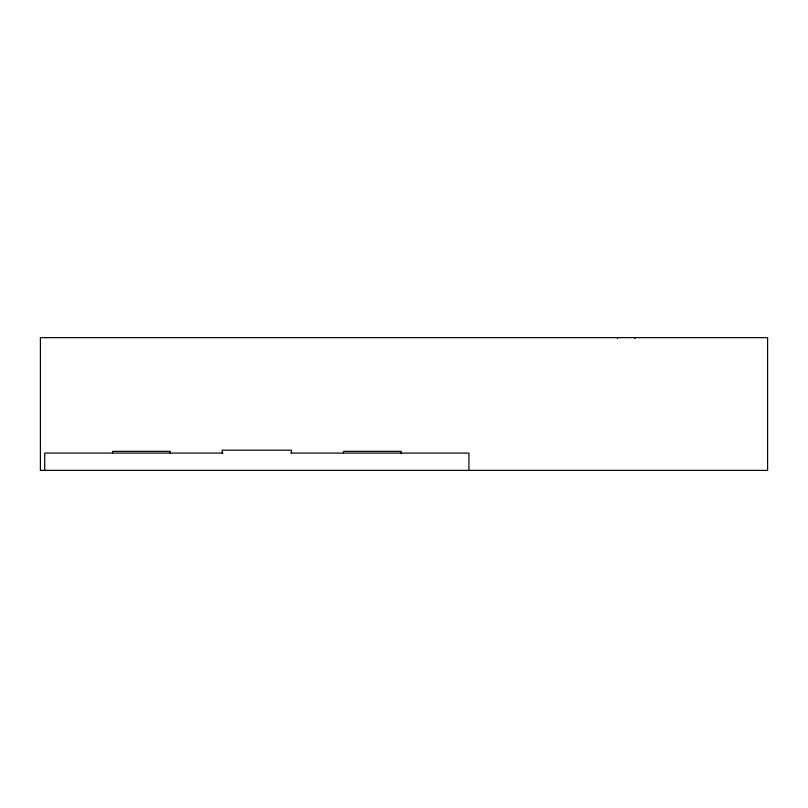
<?xml version="1.0" encoding="UTF-8"?>
<svg xmlns="http://www.w3.org/2000/svg" width="808" height="808" viewBox="0 0 808 808"><rect width="100%" height="100%" fill="white"/><g stroke="black" fill="none" stroke-linecap="round" stroke-linejoin="round"><path stroke-width="1.21" d="M222.958 453.076L44.733 453.076L44.733 470.387M290.708 453.076L468.933 453.076L468.933 470.387M634.856 337.613L634.856 338.623M617.544 337.613L617.544 338.623M401.111 453.076L401.111 451.349L343.4 451.349L343.4 453.076M291.456 453.076L291.456 450.187L222.2 450.187L222.2 453.076M170.256 453.076L170.256 451.349L112.544 451.349L112.544 453.076M767.6 337.643L40.4 337.643L40.4 470.387L767.6 470.387L767.6 337.643"/></g></svg>
